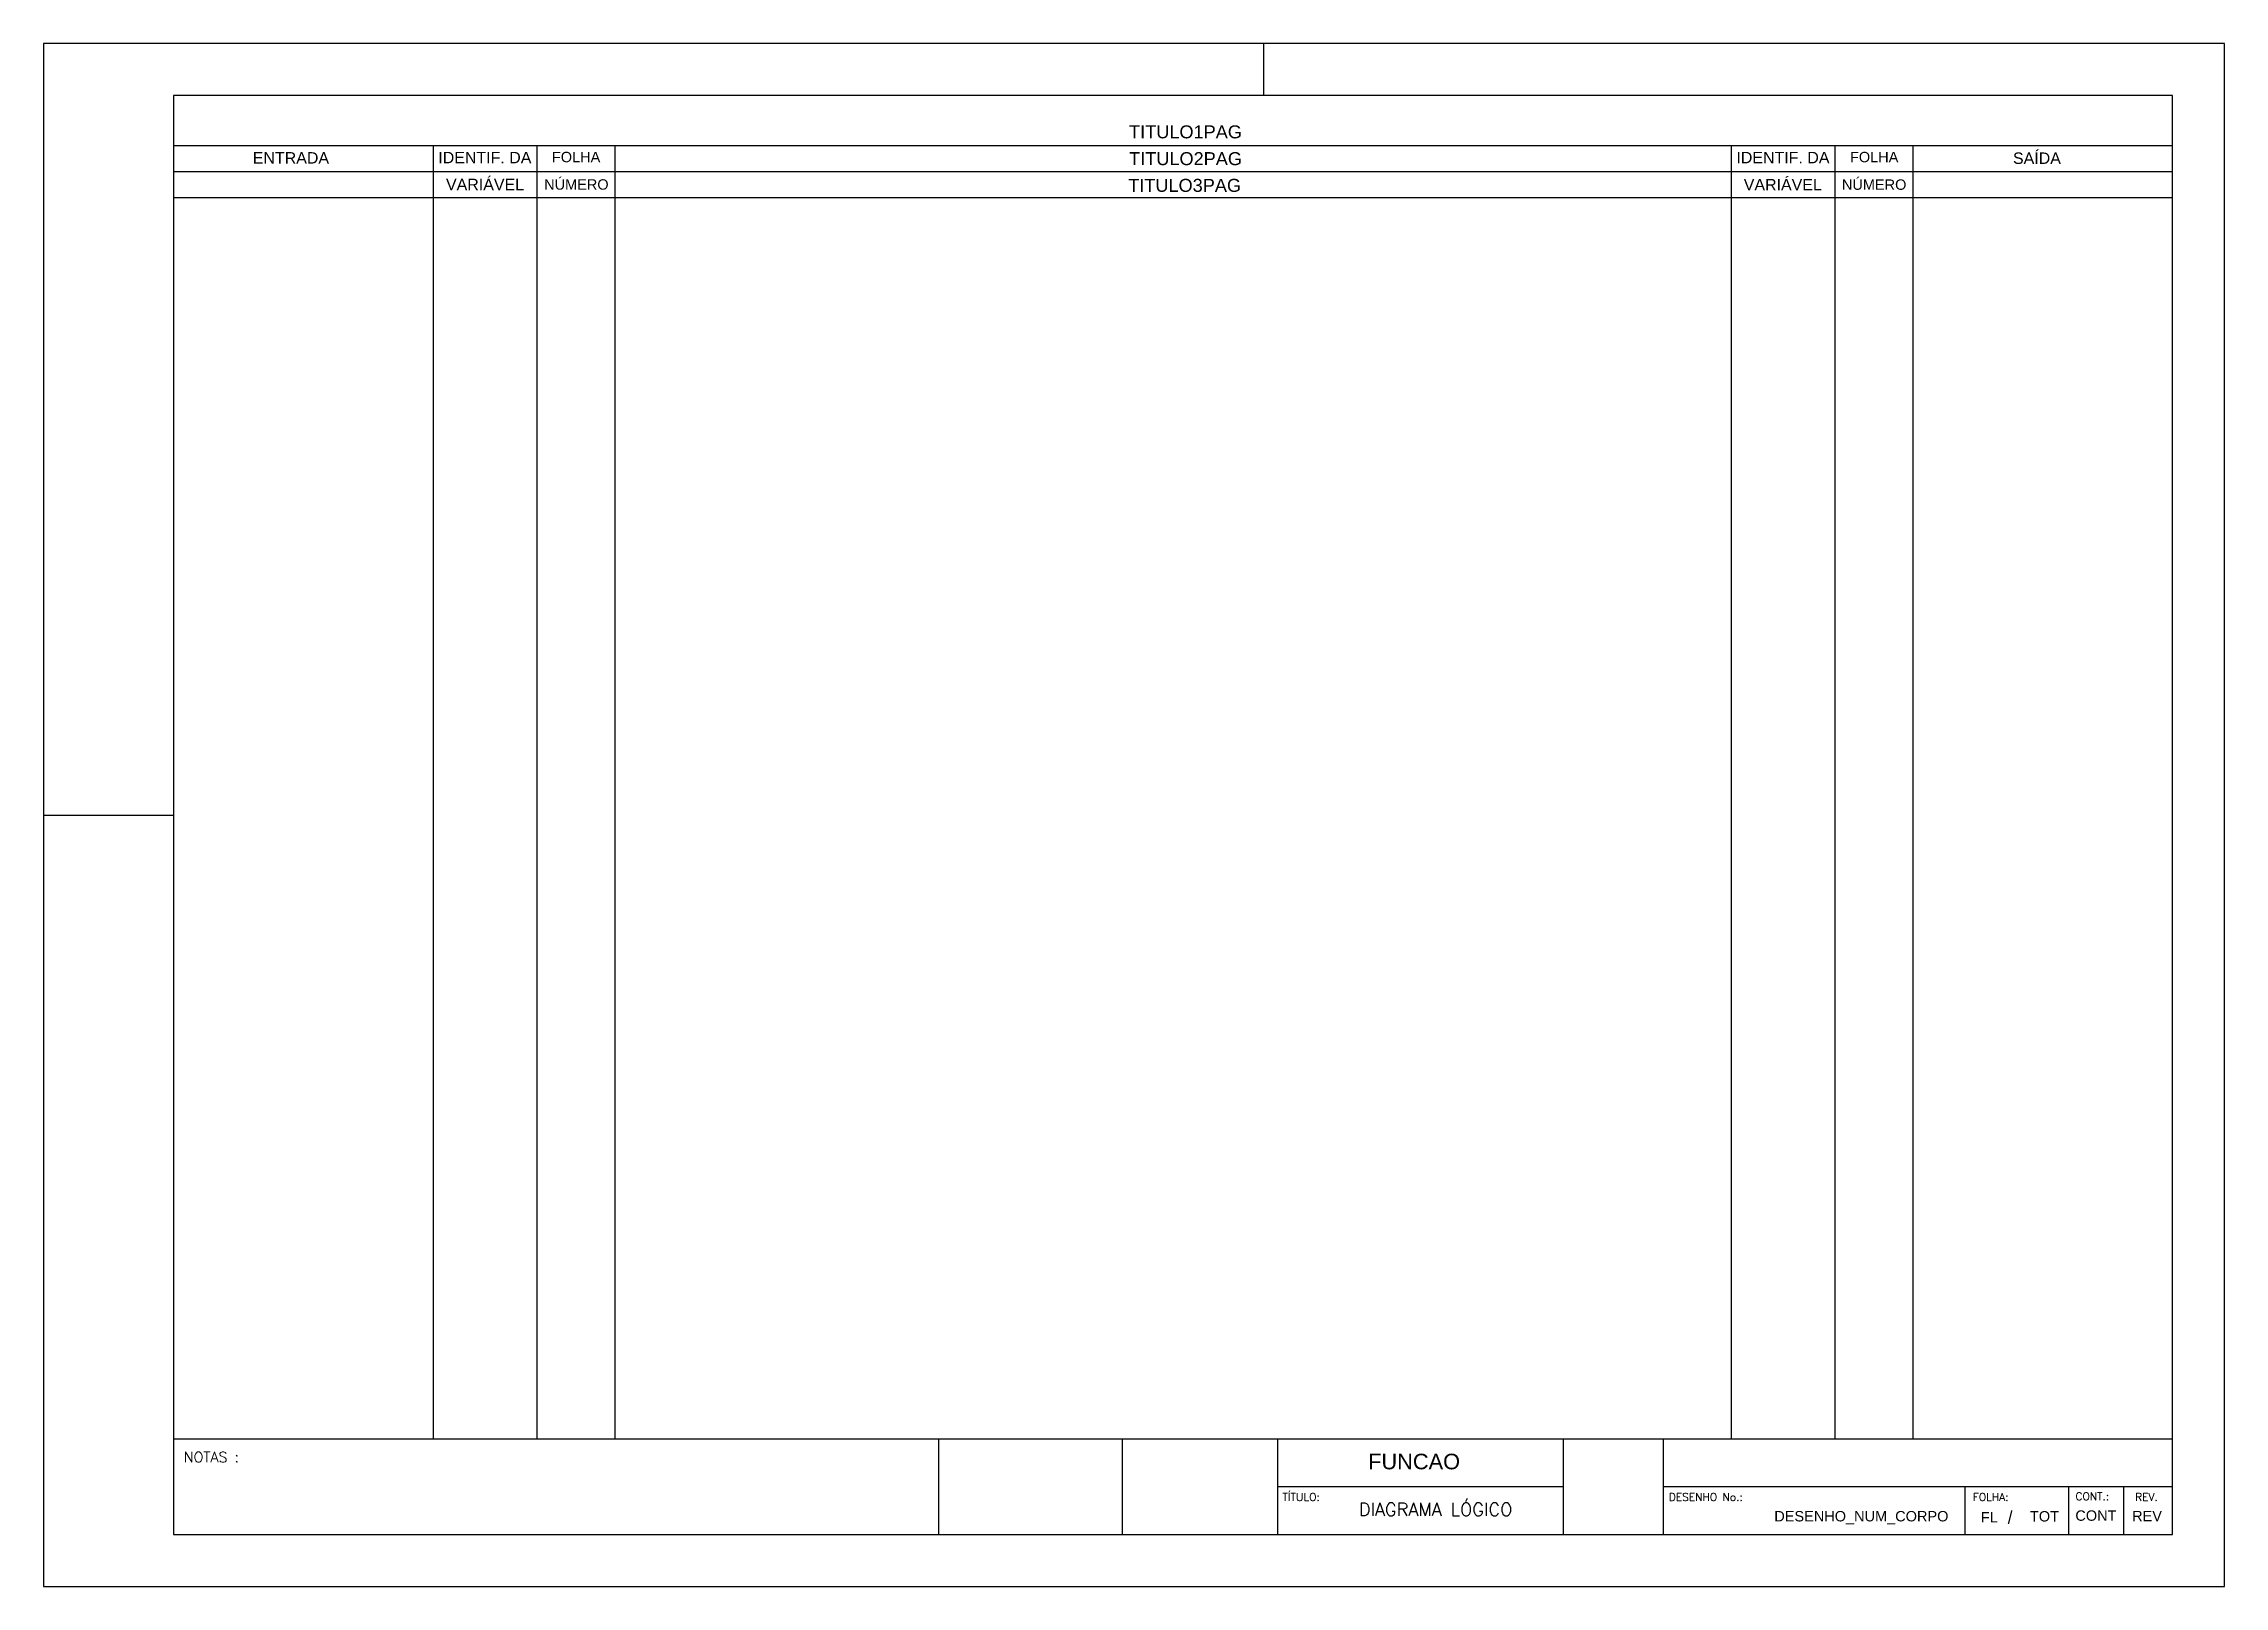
# Model space of a CAD drawing. Header units: millimetres. Extents: x 573 to 993, y 334 to 631.
import ezdxf
from ezdxf.enums import TextEntityAlignment as Align

# ---------------------------------------------------------------- set-up
doc = ezdxf.new("R2010")
doc.units = ezdxf.units.MM
doc.layers.add('-1', color=4, linetype='Continuous')
doc.layers.add('-3', color=7, linetype='Continuous')
doc.styles.add('ROMANS', font='romans.shx')
doc.styles.add('Style-Arial', font='ARIAL.TTF')

msp = doc.modelspace()

# ---------------------------------------------------------------- linework, layer by layer
at = {"layer": '-1', "color": 2, "linetype": 'Continuous'}
for p, q in [((808.24, 620.64), (808.24, 630.64)), ((573.24, 482.14), (598.24, 482.14))]:
    msp.add_line(p, q, dxfattribs=at)
at = {"layer": '-1', "color": 6}
for p, q in [((983.24, 620.64), (598.24, 620.64)), ((598.24, 620.64), (598.24, 343.64)), ((983.24, 343.64), (983.24, 620.64)), ((598.24, 362.04), (983.24, 362.04)), ((745.56, 362.04), (745.56, 343.64)), ((781, 343.64), (781, 362.04)), ((810.87, 362.04), (810.87, 343.64)), ((865.93, 343.64), (865.93, 362.04)), ((885.24, 343.64), (885.24, 362.04)), ((810.87, 352.84), (865.93, 352.84)), ((885.24, 352.84), (983.24, 352.84)), ((943.24, 352.84), (943.24, 343.64)), ((963.24, 352.84), (963.24, 343.64)), ((973.82, 352.84), (973.82, 343.64)), ((598.24, 343.64), (983.24, 343.64))]:
    msp.add_line(p, q, dxfattribs=at)
at = {"layer": '-1'}
for p, q in [((598.24, 611.04), (983.24, 611.04)), ((598.24, 606.04), (983.24, 606.04)), ((598.24, 601.04), (983.24, 601.04))]:
    msp.add_line(p, q, dxfattribs=at)
at = {"layer": '-1', "color": 2}
msp.add_lwpolyline([(573.24, 333.64), (993.24, 333.64), (993.24, 630.64), (573.24, 630.64)], close=True, dxfattribs=at)
at = {"layer": '-3', "color": 4}
for p, q in [((648.24, 611.04), (648.24, 362.04)), ((668.24, 611.04), (668.24, 362.04)), ((683.24, 611.04), (683.24, 362.04)), ((898.24, 611.04), (898.24, 362.04)), ((918.24, 611.04), (918.24, 362.04)), ((933.24, 611.04), (933.24, 362.04))]:
    msp.add_line(p, q, dxfattribs=at)

# ---------------------------------------------------------------- texts
at = {"layer": '-1', "style": 'ROMANS'}
for s, height, p in [('NOTAS :', 2, (600.24, 358.54)), ('TÍTULO:', 1.5, (811.87, 350.84)), ('DESENHO No.:', 1.5, (886.24, 350.84))]:
    msp.add_text(s, height=height, dxfattribs=at).set_placement(p, align=Align.MIDDLE_LEFT)
at = {"layer": '-1', "color": 4, "style": 'ROMANS'}
msp.add_text('DIAGRAMA LÓGICO', height=2.5, dxfattribs=at).set_placement((841.33, 348.45), align=Align.MIDDLE_CENTER)
at = {"layer": '-1', "style": 'ROMANS'}
for s, p in [('FOLHA:', (948.24, 350.84)), ('CONT.:', (967.83, 350.98)), ('REV.', (978.24, 350.84))]:
    msp.add_text(s, height=1.5, dxfattribs=at).set_placement(p, align=Align.MIDDLE_CENTER)
at = {"layer": '-1', "color": 2}
msp.add_text('/', height=2.5, dxfattribs=at).set_placement((951.51, 345.66))
at = {"layer": '-1', "color": 2, "lineweight": -3, "style": 'Style-Arial'}
for tag, height, p in [('TITULO1PAG', 2.5, (793.16, 613.66)), ('TITULO2PAG', 2.5, (793.17, 608.5)), ('TITULO3PAG', 2.5, (792.99, 603.36)), ('FUNCAO', 3, (837.19, 357.68)), ('FL', 2, (947.97, 346.95)), ('TOT', 2, (958.59, 347.13)), ('CONT', 2, (968.5, 347.27)), ('REV', 2, (978.35, 347.18))]:
    msp.add_attdef(tag, text='', height=height, dxfattribs=at).set_placement(p, align=Align.MIDDLE_CENTER)
msp.add_attdef('DESENHO_NUM_CORPO', text='', height=2, dxfattribs=at).set_placement((906.56, 347.15), align=Align.MIDDLE_LEFT)
at = {"layer": '-3', "color": 7, "style": 'Style-Arial'}
for s, height, p in [('ENTRADA', 2.2, (613.53, 607.55)), ('IDENTIF. DA', 2.2, (649.26, 607.61)), ('FOLHA', 2, (671.14, 607.81)), ('IDENTIF. DA', 2.2, (899.26, 607.61)), ('FOLHA', 2, (921.14, 607.81)), ('SAÍDA', 2.2, (952.53, 607.49)), ('VARIÁVEL', 2.2, (650.74, 602.43)), ('NÚMERO', 2, (669.64, 602.53)), ('VARIÁVEL', 2.2, (900.68, 602.39)), ('NÚMERO', 2, (919.58, 602.5))]:
    msp.add_text(s, height=height, dxfattribs=at).set_placement(p)

doc.saveas('drawing.dxf')
